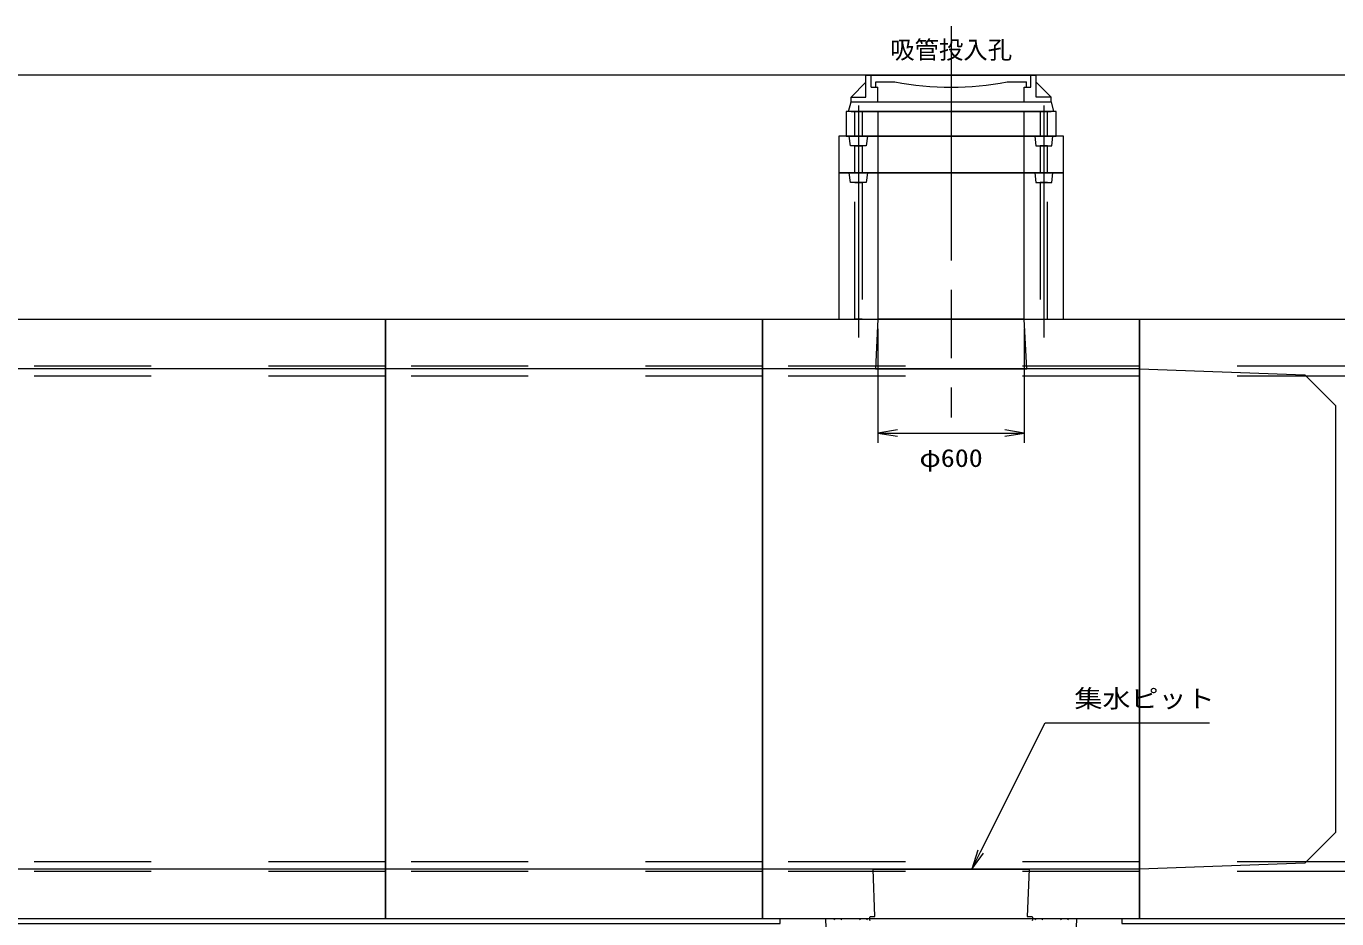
# Model space of a CAD drawing. Units: millimetres at full size; details may follow other scales. Extents: x 37600 to 71200, y -55520 to -31760.
# Drawn here: x 59473 to 64843, y -39966 to -36310 of the extents above; entities that cross this region are included whole.
import ezdxf
from ezdxf.enums import TextEntityAlignment as Align

# ---------------------------------------------------------------- set-up
doc = ezdxf.new("R2010")
doc.units = ezdxf.units.MM
doc.header["$LTSCALE"] = 80.0044
doc.linetypes.add('CHAIN', pattern=[18.5, 12, -1.5, 3.5, -1.5])
doc.linetypes.add('DASHED_SPACED', pattern=[12, 6, -6])
for name, color, linetype, lineweight in [('0_2', 4, 'Continuous', 13), ('寸法', 6, 'Continuous', 13), ('文字', 2, 'Continuous', 13), ('ﾊｯﾁﾝｸﾞ', 4, 'Continuous', 9)]:
    doc.layers.add(name, color=color, linetype=linetype, lineweight=lineweight)
doc.styles.add('ＭＳ ゴシック', font='')
doc.styles.get('ＭＳ ゴシック').set_extended_font_data('MS Gothic')

# ---------------------------------------------------------------- blocks, each defined once
blk = doc.blocks.new('open_arrow')
at = {"color": 0, "linetype": 'Continuous', "lineweight": -2}
blk.add_lwpolyline([(7.5, 1.25), (0, 0), (7.5, -1.25)], dxfattribs=at)

msp = doc.modelspace()

# ---------------------------------------------------------------- linework, layer by layer
at = {"layer": '0_2', "color": 2, "linetype": 'CHAIN'}
for p, q in [((63262.5, -36310), (63262.5, -37913)), ((62882.5, -36635), (62882.5, -37585)), ((63642.5, -36635), (63642.5, -37585))]:
    msp.add_line(p, q, dxfattribs=at)
at = {"layer": '0_2'}
for p, q in [((67190, -36510), (54055, -36510)), ((62913.5, -36510), (63611.5, -36510)), ((62913.5, -36600), (62913.5, -36510)), ((62935.5, -36560), (62935.5, -36510)), ((63589.5, -36560), (63589.5, -36510)), ((63611.5, -36600), (63611.5, -36510)), ((62852.5, -36600), (62913.5, -36539)), ((62935.5, -36560), (62962.5, -36560)), ((62954, -36538), (63032.5, -36538)), ((62954, -36560), (62954, -36538)), ((62962.5, -36620), (62962.5, -36560)), ((63492.5, -36538), (63571, -36538)), ((63562.5, -36560), (63589.5, -36560)), ((63562.5, -36620), (63562.5, -36560)), ((63571, -36560), (63571, -36538)), ((63611.5, -36539), (63672.5, -36600)), ((62852.5, -36620), (62852.5, -36600)), ((62852.5, -36600), (62913.5, -36600)), ((62852.5, -36620), (63672.5, -36620)), ((63672.5, -36600), (63611.5, -36600)), ((63672.5, -36620), (63672.5, -36600)), ((62852.5, -36660), (63672.5, -36660))]:
    msp.add_line(p, q, dxfattribs=at)
at = {"layer": '0_2', "linetype": 'DASHED_SPACED'}
for p, q in [((60945, -37703), (59400, -37703)), ((60945, -37743), (59400, -37743)), ((62490, -37703), (60945, -37703)), ((62490, -37743), (60945, -37743)), ((64035, -37703), (62490, -37703)), ((64035, -37743), (62490, -37743)), ((64915, -37703), (64035, -37703)), ((64915, -37743), (64035, -37743)), ((60945, -39733), (59400, -39733)), ((62490, -39733), (60945, -39733)), ((64035, -39733), (62490, -39733)), ((64915, -39733), (64035, -39733)), ((60945, -39773), (59400, -39773)), ((62490, -39773), (60945, -39773)), ((64035, -39773), (62490, -39773)), ((64915, -39773), (64035, -39773))]:
    msp.add_line(p, q, dxfattribs=at)
at = {"layer": '0_2', "color": 3}
for p, q in [((60945, -37713), (59400, -37713)), ((62490, -37713), (60945, -37713)), ((64035, -37713), (62490, -37713)), ((60945, -39763), (59400, -39763)), ((62490, -39763), (60945, -39763)), ((64035, -39763), (62490, -39763))]:
    msp.add_line(p, q, dxfattribs=at)
at = {"layer": '0_2'}
msp.add_lwpolyline([(62852.5, -36620), (63672.5, -36620), (63682.5, -36660), (62842.5, -36660)], close=True, dxfattribs=at)
at = {"layer": '0_2', "color": 3}
for points in [[(62832.5, -36760), (63692.5, -36760), (63692.5, -36660), (62832.5, -36660)], [(62962.5, -36910), (63562.5, -36910), (63562.5, -36660), (62962.5, -36660)], [(62962.5, -36760), (63562.5, -36760), (63562.5, -36660), (62962.5, -36660)], [(62802.5, -36910), (63722.5, -36910), (63722.5, -36760), (62802.5, -36760)], [(62802.5, -37510), (63722.5, -37510), (63722.5, -36910), (62802.5, -36910)], [(62962.5, -37510), (63562.5, -37510), (63562.5, -36910), (62962.5, -36910)], [(60945, -39966), (59400, -39966), (59400, -37510), (60945, -37510)], [(62490, -39966), (60945, -39966), (60945, -37510), (62490, -37510)], [(64035, -39966), (62490, -39966), (62490, -37510), (64035, -37510)], [(62952.5, -37713), (63572.5, -37713), (63562.5, -37510), (62962.5, -37510)], [(64035, -37510), (65040, -37510), (65040, -39966), (64035, -39966)], [(63574.74, -39957), (63594.02, -39957), (63597.02, -39966), (62927.98, -39966), (62930.98, -39957), (62950.26, -39957), (62942.5, -39763), (63582.5, -39763)]]:
    msp.add_lwpolyline(points, close=True, dxfattribs=at)
at = {"layer": '0_2', "linetype": 'DASHED_SPACED'}
for points in [[(62897.5, -36760), (62867.5, -36760), (62867.5, -36660), (62897.5, -36660)], [(63627.5, -36760), (63657.5, -36760), (63657.5, -36660), (63627.5, -36660)], [(62915, -36800), (62850, -36800), (62845, -36760), (62920, -36760)], [(63610, -36800), (63675, -36800), (63680, -36760), (63605, -36760)], [(62897.5, -36910), (62867.5, -36910), (62867.5, -36800), (62897.5, -36800)], [(63627.5, -36910), (63657.5, -36910), (63657.5, -36800), (63627.5, -36800)], [(62915, -36950), (62850, -36950), (62845, -36910), (62920, -36910)], [(63610, -36950), (63675, -36950), (63680, -36910), (63605, -36910)], [(62897.5, -37510), (62867.5, -37510), (62867.5, -36950), (62897.5, -36950)], [(63627.5, -37510), (63657.5, -37510), (63657.5, -36950), (63627.5, -36950)]]:
    msp.add_lwpolyline(points, close=True, dxfattribs=at)
at = {"layer": '0_2', "color": 3}
for points in [[(62962.5, -36660), (63562.5, -36660), (62962.5, -36660)], [(64035, -37713), (64712, -37738), (64837, -37863), (64837, -39613), (64712, -39738), (64035, -39763)], [(62785.62, -39970.5), (62783.12, -39966), (62747.46, -39966), (62767.46, -40469)], [(62890.62, -39970.5), (62888.12, -39966), (62813.12, -39966), (62810.62, -39970.5)], [(62930.98, -39975), (62927.98, -39966), (62918.12, -39966), (62915.62, -39970.5)], [(63609.38, -39970.5), (63606.88, -39966), (63597.02, -39966), (63594.02, -39975)], [(63714.38, -39970.5), (63711.88, -39966), (63636.88, -39966), (63634.38, -39970.5)], [(63757.54, -40469), (63777.54, -39966), (63741.88, -39966), (63739.38, -39970.5)]]:
    msp.add_lwpolyline(points, dxfattribs=at)
at = {"layer": '0_2', "color": 7}
msp.add_lwpolyline([(63962.5, -39986), (65040, -39986), (65040, -39966), (63962.5, -39966)], close=True, dxfattribs=at)
at = {"layer": '0_2'}
msp.add_arc((63262.5, -35346.73), 1213.27, 259.07231, 280.92769, dxfattribs=at)
at = {"layer": '寸法'}
for p, q in [((62962.5, -37550), (62962.5, -38016.53)), ((63562.5, -37550), (63562.5, -38016.53)), ((62962.5, -37976.53), (63562.5, -37976.53))]:
    msp.add_line(p, q, dxfattribs=at)
msp.add_lwpolyline([(63347.55, -39763), (63383.33, -39691.45), (63647.55, -39163), (64320.88, -39163)], dxfattribs=at)
at = {"layer": 'ﾊｯﾁﾝｸﾞ'}
msp.add_lwpolyline([(57782.5, -39986), (62562.5, -39986), (62562.5, -39966), (57782.5, -39966)], close=True, dxfattribs=at)

# ---------------------------------------------------------------- block references
at = {"layer": '寸法', "xscale": 10.7, "yscale": 10.7}
msp.add_blockref('open_arrow', (62962.5, -37976.53), dxfattribs=at)
for p, rotation in [((63562.5, -37976.53), 180), ((63347.55, -39763), 63.4)]:
    msp.add_blockref('open_arrow', p, dxfattribs=dict(at, rotation=rotation))

# ---------------------------------------------------------------- texts
at = {"layer": '寸法', "style": 'ＭＳ ゴシック', "width": 1.15}
msp.add_text('φ600', height=73.31, dxfattribs=at).set_placement((63262.5, -38078.71), align=Align.MIDDLE_CENTER)
msp.add_text('集水ピット', height=73.31, dxfattribs=at).set_placement((63767.55, -39123), align=Align.BOTTOM_LEFT)
at = {"layer": '文字', "style": 'ＭＳ ゴシック'}
msp.add_text('吸管投入孔', height=73.31, dxfattribs=at).set_placement((63262.5, -36370), align=Align.TOP_CENTER)

doc.saveas('drawing.dxf')
